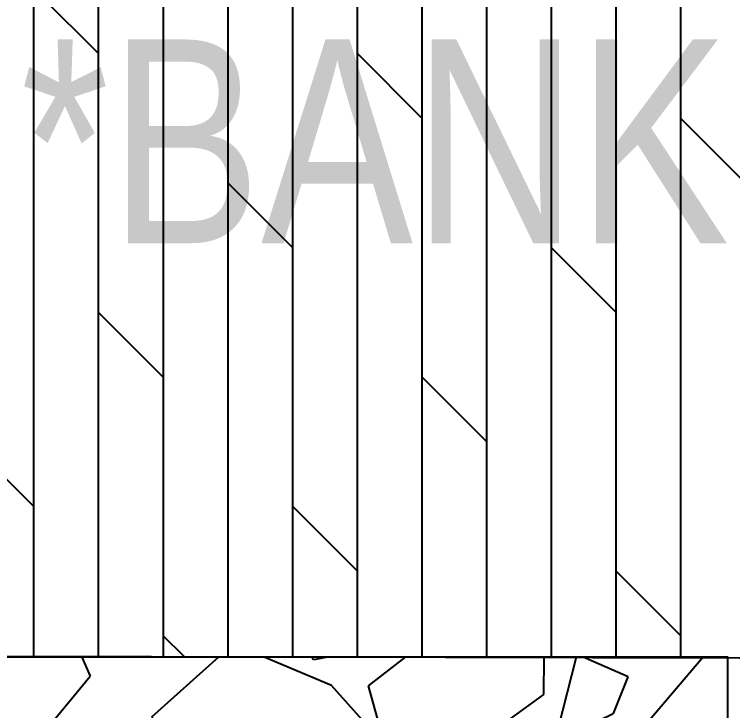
# Model space of a CAD drawing. Extents: x 58467 to 79089, y -33726 to -17391.
# Drawn here: x 68980.4 to 69050.8, y -20395 to -20326.6 of the extents above; entities that cross this region are included whole.
import ezdxf

# ---------------------------------------------------------------- set-up
doc = ezdxf.new("R2010")
doc.units = 0
doc.header["$LTSCALE"] = 100
for name, color, linetype in [('BA_elev4', 252, 'Continuous'), ('BA_mat_timber', 44, 'Continuous'), ('BA_text_material', 12, 'Continuous')]:
    doc.layers.add(name, color=color, linetype=linetype)
doc.styles.add('text2', font='arial.ttf', dxfattribs={"width": 0.8})

msp = doc.modelspace()

# ---------------------------------------------------------------- hatches: boundary and pattern name
at = {"layer": 'BA_elev4'}
h = msp.add_hatch(dxfattribs=at)
h.set_pattern_fill('GRAVEL', color=256, scale=2, angle=224.5302)
h.set_pattern_definition([(92.5429865, (26662.846, 11375.577), (-30.9127423, 610.93142198), [6.83443, -676.609673]), (49.49994, (26662.5427, 11382.4047), (-398.94692368, -463.71775046), [11.728094, -1161.08098]), (357.040646, (26670.1595, 11391.3228), (-754.0216222, 42.10502648), [8.26963, -818.694456]), (131.803888, (26675.3768, 11414.2703), (676.29131219, -759.91229827), [10.68009, -1057.32875]), (157.363853, (26668.2576, 11422.2315), (608.57515158, -256.44579325), [10.472674, -1036.796155]), (221.803888, (26658.5916, 11426.2622), (759.91229827, 676.29131219), [10.68009, -1057.32875]), (262.2244395, (26650.6304, 11419.143), (114.533728223, 825.27218849), [14.123873, -1398.262306]), (296.7855274, (26648.7195, 11405.149), (530.255773965, -1046.092698654), [13.33439, -1320.10513]), (345.9597646, (26654.7287, 11393.2455), (752.843487, -185.78429451), [10.71626, -1060.910914]), (39.766557, (26665.125, 11390.6457), (-433.98314148, -355.66376384), [12.234266, -599.47874]), (86.9276368, (26674.5288, 11398.4714), (42.69409434, 825.86125609), [15.82156, -1566.33545]), (3.344274, (26639.1683, 11379.3634), (467.25215417, 32.0908775), [5.40009, -534.611316]), (35.9994334, (26644.5592, 11379.6784), (-542.03712601, -390.69997955), [10.27364, -1017.09278]), (89.5302, (26652.87, 11385.717), (-35.625283, 36.21435), [7.184187, -64.65786]), (67.72879, (26659.681, 11383.865), (-109.8211875, -250.55511725), [3.868826, -383.012447]), (156.331609, (26661.147, 11387.445), (143.0902002, -73.0177691), [5.47131, -268.09506]), (255.493956, (26656.136, 11389.642), (-37.392486, -179.304551), [8.886393, -287.325963]), (26.09525, (26653.91, 11381.039), (-108.0539847, -35.0362156), [6.425743, -154.21796]), (240.9197393, (26682.1514, 11408.108), (-255.26765807, -464.89588377), [9.00176, -891.176533]), (294.876375, (26677.7763, 11400.241), (-247.02071163, 540.85899089), [7.55198, -747.644314]), (157.72879, (26661.035, 11373.796), (250.55511725, -109.8211875), [7.7376, -379.14367]), (208.1406587, (26653.8748, 11376.7282), (469.01935696, 247.60977929), [9.00176, -891.176533]), (203.974154, (26660.064, 11430.561), (252.32232006, 105.69771425), [8.680704, -425.354686]), (159.3053396, (26652.132, 11427.0337), (572.94986854, -220.2314422), [7.27344, -720.07187]), (291.331609, (26625.048, 11409.654), (105.6977143, -252.32232006), [7.7376, -379.14367]), (241.8842237, (26627.8625, 11402.4463), (328.28542714, 607.986084), [8.515655, -843.04752]), (293.974154, (26642.793, 11427.11), (-105.69771425, 252.32232006), [4.34035, -429.69504]), (325.840131, (26627.221, 11411.791), (178.7154834, -109.2321199), [2.59029, -256.4399]), (30.493956, (26629.364, 11410.337), (-144.2683354, -70.6614987), [10.472674, -198.98109]), (50.539205, (26638.3882, 11415.6512), (-326.51822435, -392.46718228), [9.70534, -960.827297]), (168.220267, (26652.93, 11392.901), (107.464917, -36.8034183), [7.32648, -175.835527]), (217.6874256, (26645.7576, 11394.3967), (-686.894529064, -533.2011121), [12.791135, -1266.32018]), (285.475595, (26635.635, 11386.577), (-104.51957904, 396.00158787), [5.230165, -517.787846]), (314.5302, (26637.03, 11381.536), (71.839634, -0.58907), [3.048, -47.752]), (344.786636, (26640.1812, 11415.2773), (-394.23438506, 110.9993227), [7.05734, -698.678815]), (272.5429865, (26646.9913, 11413.4254), (30.9127423, -610.93142198), [13.66886, -669.775244]), (224.5302, (26647.6, 11399.77), (-0.58907, -71.839634), [13.208, -37.592]), (189.8350455, (26638.182, 11390.5074), (-611.52048952, -102.75237657), [8.03219, -795.186334]), (118.584803, (26630.268, 11389.1354), (-106.2867819, 180.4826862), [7.39658, -362.433]), (72.1761744, (26626.729, 11395.6304), (331.81983286, 1039.02388737), [12.0429, -1192.24929]), (39.9562778, (26630.4151, 11407.0953), (506.41184293, 426.91433021), [12.74059, -1261.31693])])
h.paths.add_polyline_path([(68979.382, -20432.285), (69050.377, -20432.285), (69050.377, -20389.744), (68979.382, -20389.744)])
at = {"layer": 'BA_mat_timber'}
h = msp.add_hatch(dxfattribs=at)
h.set_pattern_fill('DOLMIT', color=256, angle=90)
h.set_pattern_definition([(90, (26786.514, 12448.2046), (-6.35, 4e-16), []), (135, (26786.514, 12448.205), (-12.6999913, -12.6999913), [8.980256, -17.960512])])
edge = h.paths.add_edge_path()
edge.add_line((68979.382, -20389.636), (69080.377, -20389.851))
edge.add_line((69080.377, -20389.851), (69080.371, -20301.098))
edge.add_line((69080.371, -20301.098), (68944.893, -20300.97))
edge.add_line((68944.893, -20300.97), (68944.91, -20346.078))
edge.add_line((68944.91, -20346.078), (68979.382, -20345.99))

# ---------------------------------------------------------------- linework, layer by layer
at = {"layer": 'BA_elev4'}
msp.add_lwpolyline([(68979.382, -20432.285), (69050.377, -20432.285), (69050.377, -20389.744), (68979.382, -20389.744)], close=True, dxfattribs=at)
at = {"layer": 'BA_mat_timber'}
msp.add_lwpolyline([(68979.382, -20389.636), (69080.377, -20389.851), (69080.371, -20301.098), (68944.893, -20300.97), (68944.91, -20346.078), (68979.382, -20345.99), (68979.382, -20345.99)], dxfattribs=at)

# ---------------------------------------------------------------- texts
at = {"layer": 'BA_text_material', "style": 'text2', "width": 0.8}
msp.add_text('*BANK', height=20, dxfattribs=at).set_placement((68980.961, -20349.095, 144432.629))

doc.saveas('drawing.dxf')
